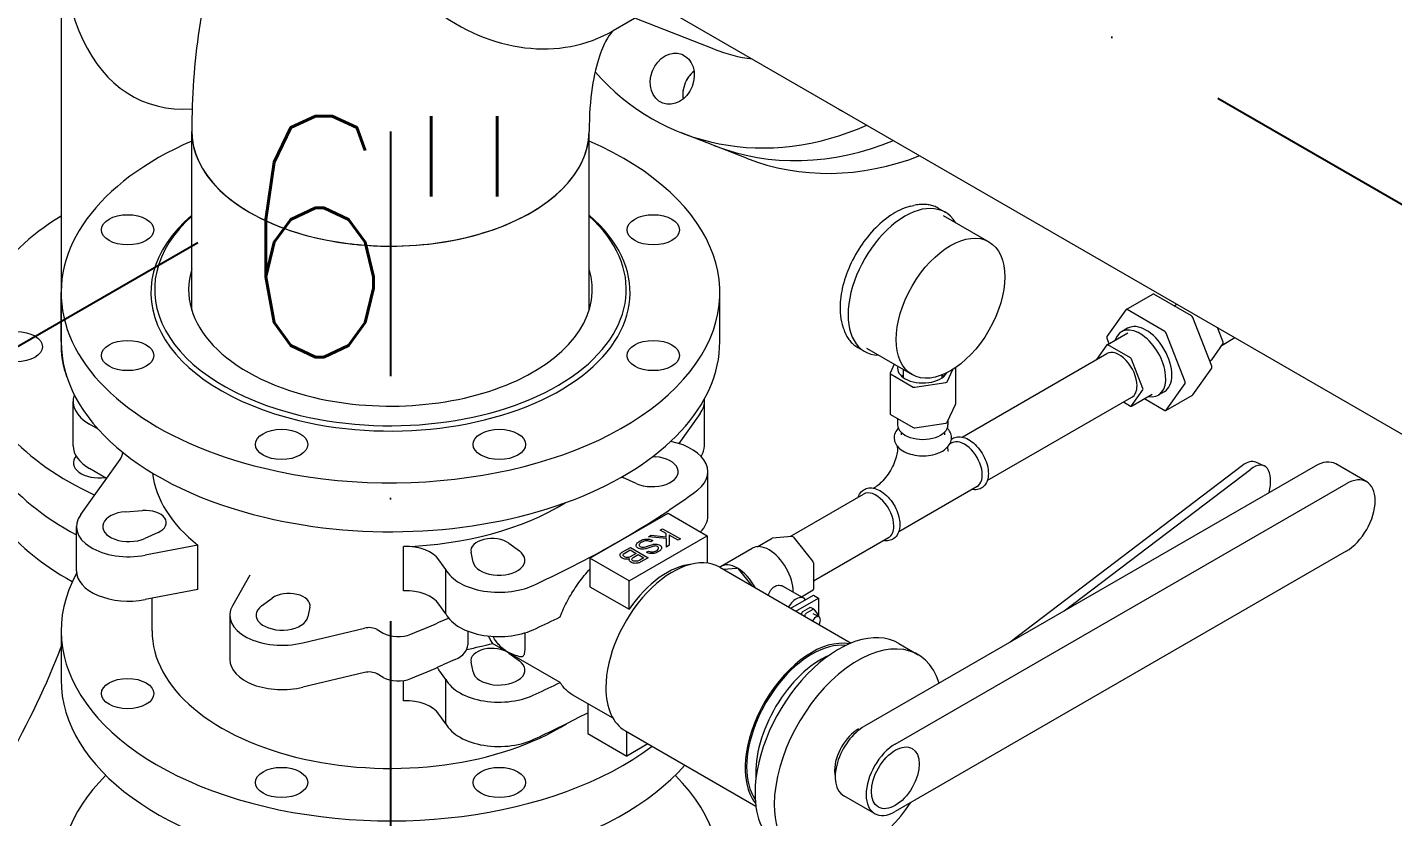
# Model space of a CAD drawing. Header units: millimetres. Extents: x -312439 to 477422, y -331570 to 212570.
# Drawn here: x 346129 to 346838, y 171005 to 171415 of the extents above; entities that cross this region are included whole.
import ezdxf

# ---------------------------------------------------------------- set-up
doc = ezdxf.new("R2010")
doc.units = ezdxf.units.MM
doc.linetypes.add('DASHDOT', pattern=[25.4, 12.7, -6.35, 0, -6.35])
doc.layers.add('ARCONDTEXTO', color=4, linetype='Continuous')
doc.styles.add('ROMAND', font='ROMAND.SHX')
doc.styles.add('ROMANS', font='romans.shx', dxfattribs={"height": 187.5})
doc.dimstyles.new('1-50 (MILIMETRO)', dxfattribs={"dimscale": 0, "dimtxt": 125, "dimasz": 125, "dimexe": 100, "dimexo": 100, "dimgap": 50, "dimtad": 0, "dimdec": 0, "dimzin": 0, "dimdsep": 46, "dimtxsty": 'ROMAND', "dimcen": -390, "dimclrd": 1, "dimclre": 1, "dimclrt": 3, "dimadec": 0, "dimazin": 0, "dimtfac": 1, "dimtdec": 0, "dimtix": 1, "dimtmove": 2, "dimatfit": 2, "dimfxl": 1, "dimtvp": 1, "dimtolj": 1, "dimtzin": 0, "dimarcsym": 0})

# ---------------------------------------------------------------- blocks, each defined once
blk = doc.blocks.new('*D92')
at = {"color": 1, "lineweight": -2, "transparency": 16777216}
for p, q in [((345607.14, 172290.63), (345607.14, 172792.36)), ((348612.85, 170941.54), (345715.39, 172614.39)), ((348721.1, 170492.78), (348721.1, 170994.51))]:
    blk.add_line(p, q, dxfattribs=at)
at = {"color": 1, "transparency": 16777216}
for points in [[(345725.81, 172632.43), (345704.97, 172596.35), (345607.14, 172676.89)], [(348623.26, 170959.58), (348602.43, 170923.5), (348721.1, 170879.04)]]:
    blk.add_solid(points, dxfattribs=at)
at = {"layer": 'Defpoints', "color": 0, "transparency": 16777216}
for p in [(345607.14, 172676.89), (345607.14, 172175.16), (348721.1, 170377.31)]:
    blk.add_point(p, dxfattribs=at)
at = {"color": 3, "transparency": 16777216, "insert": (347372.29, 171833.45), "char_height": 125, "attachment_point": 5, "rotation": 330, "style": 'ROMAND'}
blk.add_mtext('\\A1;3596', dxfattribs=at)
blk = doc.blocks.new('*D96')
at = {"color": 1, "lineweight": -2, "transparency": 16777216}
for p, q in [((340982.5, 172444.73), (340982.5, 172743.93)), ((347857.31, 168659.29), (341090.76, 172565.96)), ((347965.56, 168413.06), (347965.56, 168712.26))]:
    blk.add_line(p, q, dxfattribs=at)
at = {"color": 1, "transparency": 16777216}
for points in [[(341101.17, 172584), (341080.34, 172547.92), (340982.5, 172628.46)], [(347867.73, 168677.33), (347846.89, 168641.25), (347965.56, 168596.79)]]:
    blk.add_solid(points, dxfattribs=at)
at = {"layer": 'Defpoints', "color": 0, "transparency": 16777216}
for p in [(340982.5, 172628.46), (340982.5, 172329.26), (347965.56, 168297.59)]:
    blk.add_point(p, dxfattribs=at)
at = {"color": 3, "transparency": 16777216, "insert": (344536.53, 170720.88), "char_height": 125, "attachment_point": 5, "rotation": 330, "style": 'ROMAND'}
blk.add_mtext('\\A1;8063', dxfattribs=at)
blk = doc.blocks.new('*D27')
at = {"color": 1, "lineweight": -2, "transparency": 16777216}
for p, q in [((346217.59, 171303.09), (345677.14, 170991.05)), ((345777.14, 170923.79), (345777.14, 170276.66)), ((346217.59, 170405.96), (345677.14, 170093.93))]:
    blk.add_line(p, q, dxfattribs=at)
at = {"color": 1, "transparency": 16777216}
for points in [[(345756.31, 170923.79), (345797.97, 170923.79), (345777.14, 171048.79)], [(345756.31, 170276.66), (345797.97, 170276.66), (345777.14, 170151.66)]]:
    blk.add_solid(points, dxfattribs=at)
at = {"layer": 'Defpoints', "color": 0, "transparency": 16777216}
for p in [(346317.59, 171360.82), (346317.59, 170463.69), (345777.14, 170151.66)]:
    blk.add_point(p, dxfattribs=at)
at = {"color": 3, "transparency": 16777216, "insert": (345592.54, 170337.61), "char_height": 125, "attachment_point": 5, "rotation": 90, "style": 'ROMAND'}
blk.add_mtext('\\A1;897', dxfattribs=at)

msp = doc.modelspace()

# ---------------------------------------------------------------- linework, layer by layer
at = {"color": 6, "linetype": 'DASHDOT', "ltscale": 10, "extrusion": (4.44089e-16, 0.816497, 0.57735)}
msp.add_line((347737.01, 170806.284), (344116.413, 172896.637), dxfattribs=at)
at = {"color": 5, "linetype": 'Continuous', "lineweight": 0, "extrusion": (4.44089e-16, 0.816497, 0.57735)}
for p, q in [((344881.815, 172335.726), (347466.851, 170843.255)), ((346146.72, 171467.692), (346146.72, 171249.176)), ((346456.501, 171426.58), (346433.159, 171413.104)), ((346485.538, 171403.478), (346444.392, 171419.589)), ((346214.531, 171268.092), (346214.531, 171360.82)), ((346420.656, 171268.092), (346420.656, 171360.82)), ((346502.27, 171346.945), (346468.569, 171360.142)), ((346587.443, 171322.006), (346589.132, 171322.403)), ((346601.706, 171321.015), (346605.339, 171318.918)), ((346604.382, 171317.261), (346628.023, 171303.612)), ((346146.742, 171251.793), (346146.742, 171277.193)), ((346488.445, 171251.793), (346488.445, 171277.193)), ((346699.154, 171268.474), (346713.01, 171276.474)), ((346733.158, 171265.108), (346713.567, 171276.419)), ((346699.029, 171268.358), (346689.233, 171254.422)), ((346719.302, 171257.108), (346699.71, 171268.419)), ((346724.143, 171270.313), (346725.653, 171271.185)), ((346551.999, 171260.615), (346552.5, 171258.954)), ((346743.635, 171239.013), (346733.84, 171264.26)), ((346689.233, 171253.514), (346690.297, 171250.772)), ((346689.319, 171250.207), (346700.031, 171256.392)), ((346700, 171258.729), (346696.856, 171256.913)), ((346729.779, 171231.013), (346719.983, 171256.26)), ((346749.538, 171251.512), (346746.597, 171259.093)), ((346748.976, 171249.99), (346755.67, 171253.855)), ((346559.989, 171248.759), (346563.621, 171246.661)), ((346564.578, 171248.318), (346588.218, 171234.669)), ((346614.142, 171202.266), (346689.128, 171245.559)), ((346689.219, 171250.115), (346683.892, 171242.537)), ((346701.539, 171243.364), (346689.761, 171250.163)), ((346743.65, 171242.412), (346749.538, 171250.79)), ((346578.908, 171240.045), (346576.801, 171235.507)), ((346707.969, 171227.512), (346702.08, 171242.69)), ((346742.572, 171241.755), (346743.55, 171242.32)), ((346576.771, 171235.375), (346576.771, 171214.375)), ((346577.03, 171235.013), (346588.808, 171228.214)), ((346583.734, 171233.036), (346583.734, 171237.259)), ((346603.755, 171233.036), (346603.755, 171234.514)), ((346606.377, 171230.932), (346609.379, 171237.4)), ((346610.718, 171238.279), (346610.718, 171219.352)), ((346733.84, 171224.169), (346743.635, 171238.105)), ((346589.663, 171228.081), (346605.751, 171230.57)), ((346701.981, 171218.32), (346712.693, 171224.504)), ((346702.08, 171218.412), (346707.969, 171226.79)), ((346719.012, 171225.798), (346715.868, 171223.983)), ((346719.983, 171216.169), (346729.779, 171230.105)), ((346152.979, 171197.765), (346152.979, 171220.765)), ((346480.484, 171197.765), (346480.484, 171220.765)), ((346606.377, 171209.932), (346610.688, 171219.22)), ((346627.186, 171179.674), (346702.172, 171222.967)), ((346697.868, 171220.483), (346701.539, 171218.364)), ((346708.726, 171222.214), (346719.302, 171216.108)), ((346719.858, 171216.053), (346733.715, 171224.053)), ((346478.244, 171214.535), (346467.117, 171198.944)), ((346577.03, 171214.013), (346588.808, 171207.214)), ((346580.701, 171211.894), (346580.701, 171208.62)), ((346606.788, 171210.818), (346606.788, 171208.62)), ((346165.896, 171206.413), (346161.424, 171208.994)), ((346582.538, 171204.766), (346582.538, 171203.428)), ((346589.663, 171207.081), (346605.751, 171209.57)), ((346604.951, 171204.766), (346604.951, 171203.428)), ((346580.701, 171196.728), (346580.701, 171197.344)), ((346606.788, 171196.728), (346606.788, 171197.344)), ((346608.873, 171199.224), (346607.642, 171198.513)), ((346156.943, 171162.052), (346177.307, 171190.591)), ((346453.66, 171192.138), (346455.025, 171192.041)), ((346770.718, 171187.356), (346766.425, 171189.238)), ((346170.35, 171180.841), (346161.424, 171185.994)), ((346482.21, 171161.318), (346482.21, 171184.318)), ((346797.27, 171187.25), (346563.443, 171052.25)), ((346759.541, 171187.534), (346638.995, 171095.87)), ((346667.111, 171112.103), (346763.834, 171185.652)), ((346824.017, 171179.057), (346807.986, 171188.312)), ((346445.087, 171178.189), (346438.108, 171181.334)), ((346568.776, 171176.074), (346568.243, 171175.766)), ((346579.474, 171042.995), (346813.3, 171177.995)), ((346621.917, 171176.632), (346581.286, 171153.174)), ((346524.908, 171150.747), (346562.974, 171172.724)), ((346180.162, 171163.541), (346188.948, 171164.167)), ((346421.042, 171139.375), (346461.637, 171162.812)), ((346461.637, 171162.812), (346481.934, 171151.094)), ((346154.702, 171132.822), (346154.702, 171155.822)), ((346457.573, 171154.054), (346458.738, 171154.727)), ((346460.68, 171152.26), (346457.573, 171154.054)), ((346458.738, 171154.727), (346467.972, 171149.445)), ((346197.079, 171152.834), (346190.099, 171149.689)), ((346379.011, 171147.214), (346384.457, 171143.185)), ((346441.339, 171127.656), (346481.934, 171151.094)), ((346445.038, 171146.176), (346445.146, 171146.637)), ((346445.146, 171146.637), (346445.384, 171147.048)), ((346445.384, 171147.048), (346445.599, 171147.322)), ((346445.599, 171147.322), (346445.88, 171147.584)), ((346445.88, 171147.584), (346446.398, 171148.007)), ((346446.398, 171148.007), (346447.174, 171148.455)), ((346446.657, 171146.512), (346446.613, 171146.388)), ((346446.613, 171146.388), (346446.613, 171146.089)), ((346446.786, 171146.786), (346446.657, 171146.512)), ((346447.002, 171147.06), (346446.786, 171146.786)), ((346447.304, 171147.334), (346447.002, 171147.06)), ((346447.174, 171148.455), (346447.627, 171148.692)), ((346447.692, 171147.608), (346447.304, 171147.334)), ((346447.627, 171148.692), (346448.102, 171148.891)), ((346447.908, 171147.733), (346447.692, 171147.608)), ((346448.426, 171147.982), (346447.908, 171147.733)), ((346448.102, 171148.891), (346448.577, 171149.066)), ((346449.116, 171148.231), (346448.426, 171147.982)), ((346448.577, 171149.066), (346449.03, 171149.203)), ((346449.03, 171149.203), (346449.504, 171149.302)), ((346449.763, 171148.406), (346449.116, 171148.231)), ((346449.504, 171149.302), (346450.001, 171149.365)), ((346450.411, 171148.455), (346449.763, 171148.406)), ((346450.001, 171149.365), (346450.669, 171149.377)), ((346451.101, 171148.431), (346450.411, 171148.455)), ((346450.669, 171149.377), (346451.403, 171149.352)), ((346451.619, 171148.331), (346451.101, 171148.431)), ((346451.403, 171149.352), (346451.921, 171149.253)), ((346451.511, 171145.902), (346453.647, 171146.612)), ((346451.532, 171150.516), (346452.913, 171151.314)), ((346460.766, 171149.57), (346451.532, 171150.516)), ((346452.093, 171148.157), (346451.619, 171148.331)), ((346451.921, 171149.253), (346452.395, 171149.128)), ((346452.611, 171147.957), (346452.093, 171148.157)), ((346452.395, 171149.128), (346452.87, 171148.954)), ((346453.69, 171148.58), (346452.611, 171147.957)), ((346452.87, 171148.954), (346453.302, 171148.754)), ((346452.913, 171151.314), (346460.68, 171150.516)), ((346453.302, 171148.754), (346453.69, 171148.58)), ((346453.647, 171146.612), (346453.906, 171146.662)), ((346453.906, 171146.662), (346454.402, 171146.749)), ((346454.402, 171146.749), (346454.898, 171146.786)), ((346454.898, 171146.786), (346455.157, 171146.786)), ((346455.157, 171146.786), (346455.847, 171146.712)), ((346455.847, 171146.712), (346456.279, 171146.612)), ((346456.279, 171146.612), (346456.926, 171146.363)), ((346456.926, 171146.363), (346457.314, 171146.139)), ((346460.68, 171150.516), (346460.68, 171152.26)), ((346460.766, 171145.235), (346460.766, 171149.57)), ((346466.807, 171148.773), (346462.19, 171151.388)), ((346462.19, 171151.388), (346462.234, 171146.132)), ((346467.972, 171149.445), (346466.807, 171148.773)), ((346481.934, 171151.094), (346481.934, 171136.864)), ((346507.796, 171145.405), (346515.552, 171149.883)), ((346515.682, 171149.923), (346525.882, 171150.834)), ((346526.507, 171150.473), (346536.707, 171137.784)), ((346537.02, 171127.617), (346576.018, 171150.132)), ((346217.698, 171146.173), (346190.301, 171140.957)), ((346217.698, 171123.173), (346217.698, 171146.173)), ((346324.421, 171122.484), (346324.421, 171145.484)), ((346360.465, 171137.447), (346359.381, 171142.52)), ((346421.042, 171139.375), (346421.042, 171124.658)), ((346441.339, 171127.656), (346421.042, 171139.375)), ((346436.689, 171141.349), (346436.818, 171141.672)), ((346436.689, 171141), (346436.689, 171141.349)), ((346436.732, 171140.875), (346436.689, 171141)), ((346436.818, 171140.576), (346436.732, 171140.875)), ((346436.818, 171141.672), (346437.034, 171141.947)), ((346436.948, 171140.252), (346436.818, 171140.576)), ((346437.164, 171139.978), (346436.948, 171140.252)), ((346437.034, 171141.947), (346437.293, 171142.196)), ((346437.854, 171139.48), (346437.164, 171139.978)), ((346437.293, 171142.196), (346437.466, 171142.345)), ((346437.466, 171142.345), (346442.04, 171144.986)), ((346438.631, 171139.131), (346437.854, 171139.48)), ((346438.242, 171141.05), (346438.285, 171141.374)), ((346438.329, 171140.751), (346438.242, 171141.05)), ((346438.285, 171141.374), (346438.501, 171141.648)), ((346438.588, 171140.452), (346438.329, 171140.751)), ((346438.501, 171141.648), (346438.803, 171141.922)), ((346438.933, 171140.203), (346438.588, 171140.452)), ((346438.803, 171141.922), (346441.867, 171143.69)), ((346439.364, 171139.954), (346438.933, 171140.203)), ((346439.839, 171139.829), (346439.364, 171139.954)), ((346440.227, 171139.754), (346439.839, 171139.829)), ((346440.659, 171139.754), (346440.227, 171139.754)), ((346441.09, 171139.804), (346440.659, 171139.754)), ((346441.522, 171139.954), (346441.09, 171139.804)), ((346441.996, 171140.128), (346441.522, 171139.954)), ((346441.867, 171143.69), (346445.06, 171141.897)), ((346445.06, 171141.897), (346441.996, 171140.128)), ((346442.04, 171144.986), (346451.274, 171139.704)), ((346442.859, 171138.982), (346442.903, 171139.206)), ((346442.903, 171139.206), (346443.118, 171139.48)), ((346443.118, 171139.48), (346443.463, 171139.729)), ((346443.463, 171139.729), (346446.096, 171141.299)), ((346445.06, 171145.69), (346445.038, 171146.176)), ((346445.233, 171145.391), (346445.06, 171145.69)), ((346445.556, 171145.005), (346445.233, 171145.391)), ((346445.88, 171144.744), (346445.556, 171145.005)), ((346446.311, 171144.494), (346445.88, 171144.744)), ((346446.096, 171141.299), (346448.987, 171139.63)), ((346447.045, 171144.245), (346446.311, 171144.494)), ((346446.613, 171146.089), (346446.743, 171145.815)), ((346446.743, 171145.815), (346447.002, 171145.516)), ((346448.987, 171139.63), (346446.872, 171138.359)), ((346447.002, 171145.516), (346447.455, 171145.279)), ((346447.52, 171144.121), (346447.045, 171144.245)), ((346451.274, 171139.704), (346447.131, 171137.313)), ((346447.455, 171145.279), (346447.865, 171145.142)), ((346448.275, 171144.058), (346447.52, 171144.121)), ((346447.865, 171145.142), (346448.296, 171145.092)), ((346449.073, 171144.071), (346448.275, 171144.058)), ((346448.296, 171145.092), (346448.771, 171145.117)), ((346448.771, 171145.117), (346449.31, 171145.204)), ((346449.828, 171144.233), (346449.073, 171144.071)), ((346449.31, 171145.204), (346449.936, 171145.366)), ((346450.065, 171144.295), (346449.828, 171144.233)), ((346449.936, 171145.366), (346451.511, 171145.902)), ((346453.776, 171145.541), (346450.065, 171144.295)), ((346450.411, 171142.501), (346451.532, 171143.149)), ((346450.626, 171142.377), (346450.411, 171142.501)), ((346451.015, 171142.202), (346450.626, 171142.377)), ((346451.446, 171142.053), (346451.015, 171142.202)), ((346452.223, 171141.854), (346451.446, 171142.053)), ((346451.532, 171143.149), (346452.007, 171142.925)), ((346452.007, 171142.925), (346452.482, 171142.8)), ((346452.892, 171141.791), (346452.223, 171141.854)), ((346452.482, 171142.8), (346453.215, 171142.726)), ((346453.345, 171141.804), (346452.892, 171141.791)), ((346453.215, 171142.726), (346453.56, 171142.726)), ((346453.992, 171141.879), (346453.345, 171141.804)), ((346453.56, 171142.726), (346454.121, 171142.8)), ((346454.057, 171145.628), (346453.776, 171145.541)), ((346454.229, 171141.916), (346453.992, 171141.879)), ((346454.618, 171145.752), (346454.057, 171145.628)), ((346454.121, 171142.8), (346454.596, 171142.925)), ((346454.682, 171142.028), (346454.229, 171141.916)), ((346454.596, 171142.925), (346455.071, 171143.099)), ((346454.898, 171145.79), (346454.618, 171145.752)), ((346454.898, 171142.103), (346454.682, 171142.028)), ((346455.545, 171145.74), (346454.898, 171145.79)), ((346455.373, 171142.227), (346454.898, 171142.103)), ((346455.071, 171143.099), (346455.718, 171143.423)), ((346455.804, 171142.427), (346455.373, 171142.227)), ((346456.149, 171145.516), (346455.545, 171145.74)), ((346455.718, 171143.423), (346456.063, 171143.672)), ((346456.279, 171142.651), (346455.804, 171142.427)), ((346456.063, 171143.672), (346456.473, 171144.083)), ((346456.646, 171145.005), (346456.149, 171145.516)), ((346457.271, 171143.224), (346456.279, 171142.651)), ((346456.473, 171144.083), (346456.624, 171144.37)), ((346456.624, 171144.37), (346456.689, 171144.681)), ((346456.689, 171144.681), (346456.646, 171145.005)), ((346457.422, 171143.361), (346457.271, 171143.224)), ((346457.314, 171146.139), (346457.681, 171145.877)), ((346457.703, 171143.647), (346457.422, 171143.361)), ((346457.681, 171145.877), (346457.94, 171145.603)), ((346457.832, 171143.797), (346457.703, 171143.647)), ((346458.048, 171144.071), (346457.832, 171143.797)), ((346457.94, 171145.603), (346458.113, 171145.329)), ((346458.177, 171144.345), (346458.048, 171144.071)), ((346458.113, 171145.329), (346458.221, 171145.042)), ((346458.264, 171144.644), (346458.177, 171144.345)), ((346458.221, 171145.042), (346458.264, 171144.644)), ((346462.234, 171146.132), (346460.766, 171145.235)), ((346488.845, 171135.119), (346505.3, 171144.619)), ((346813.3, 171142.995), (346579.474, 171007.995)), ((346346.267, 171133.574), (346342.667, 171138.572)), ((346346.267, 171110.574), (346346.267, 171133.574)), ((346439.105, 171139.007), (346438.631, 171139.131)), ((346439.58, 171138.932), (346439.105, 171139.007)), ((346440.055, 171138.907), (346439.58, 171138.932)), ((346441.09, 171139.007), (346440.055, 171138.907)), ((346441.651, 171139.131), (346441.09, 171139.007)), ((346441.435, 171138.658), (346441.565, 171138.982)), ((346441.479, 171138.384), (346441.435, 171138.658)), ((346441.565, 171138.085), (346441.479, 171138.384)), ((346441.565, 171138.982), (346441.651, 171139.131)), ((346441.781, 171137.811), (346441.565, 171138.085)), ((346442.04, 171137.562), (346441.781, 171137.811)), ((346442.6, 171137.238), (346442.04, 171137.562)), ((346443.032, 171137.039), (346442.6, 171137.238)), ((346442.859, 171138.683), (346442.859, 171138.982)), ((346443.032, 171138.384), (346442.859, 171138.683)), ((346443.377, 171138.135), (346443.032, 171138.384)), ((346443.507, 171136.914), (346443.032, 171137.039)), ((346443.809, 171137.936), (346443.377, 171138.135)), ((346444.024, 171136.815), (346443.507, 171136.914)), ((346444.283, 171137.811), (346443.809, 171137.936)), ((346444.542, 171136.765), (346444.024, 171136.815)), ((346445.233, 171137.811), (346444.283, 171137.811)), ((346445.103, 171136.79), (346444.542, 171136.765)), ((346445.189, 171136.79), (346445.103, 171136.79)), ((346445.75, 171136.864), (346445.189, 171136.79)), ((346445.75, 171137.911), (346445.233, 171137.811)), ((346446.182, 171138.06), (346445.75, 171137.911)), ((346446.268, 171136.964), (346445.75, 171136.864)), ((346446.657, 171138.235), (346446.182, 171138.06)), ((346446.7, 171137.114), (346446.268, 171136.964)), ((346446.872, 171138.359), (346446.657, 171138.235)), ((346447.131, 171137.313), (346446.7, 171137.114)), ((346488.447, 171134.72), (346556.554, 171095.398)), ((346490.211, 171133.701), (346497.303, 171134.334)), ((346497.928, 171133.973), (346505.02, 171125.151)), ((346537.02, 171136.978), (346537.02, 171123.379)), ((346244.639, 171130.619), (346235.605, 171114.801)), ((346441.339, 171112.94), (346441.339, 171127.656)), ((346217.698, 171123.173), (346190.301, 171117.957)), ((346193.894, 171101.793), (346193.894, 171118.641)), ((346250.73, 171114.685), (346256.176, 171118.714)), ((346421.042, 171124.658), (346441.339, 171112.94)), ((346521.561, 171124.763), (346532.038, 171118.714)), ((346525.32, 171113.431), (346537.094, 171120.229)), ((346527.875, 171111.956), (346539.649, 171118.754)), ((346530.748, 171119.459), (346536.837, 171122.974)), ((346537.094, 171120.229), (346539.649, 171118.754)), ((346539.649, 171118.754), (346539.649, 171109.122)), ((346275.806, 171114.02), (346274.721, 171108.947)), ((346346.267, 171110.574), (346342.667, 171115.572)), ((346530.799, 171110.267), (346531.23, 171111.377)), ((346531.582, 171111.816), (346535.198, 171113.903)), ((346533.257, 171110.849), (346536.872, 171112.936)), ((346537.16, 171112.965), (346535.486, 171113.932)), ((346537.225, 171112.905), (346539.033, 171110.333)), ((346234.242, 171109.9), (346234.242, 171086.9)), ((346344.818, 171107.095), (346347.721, 171108.373)), ((346532.474, 171109.301), (346532.904, 171110.411)), ((346536.78, 171110.778), (346539.955, 171108.945)), ((346539.033, 171109.863), (346538.91, 171109.548)), ((346146.742, 171101.793), (346146.742, 171076.393)), ((346272.142, 171095.542), (346304.066, 171103.136)), ((346310.729, 171102.367), (346313.786, 171100.602)), ((346357.719, 171101.601), (346357.719, 171094.537)), ((346405.628, 171074.981), (346370.529, 171095.245)), ((346379.011, 171090.214), (346384.457, 171086.185)), ((346581.396, 171095.195), (346591.41, 171089.312)), ((346351.162, 171086.888), (346344.818, 171084.095)), ((346360.465, 171080.447), (346359.381, 171085.52)), ((346304.066, 171080.136), (346272.142, 171072.542)), ((346313.786, 171077.602), (346310.729, 171079.367)), ((346324.421, 171065.484), (346324.421, 171075.953)), ((346346.267, 171076.574), (346342.667, 171081.572)), ((346346.267, 171053.574), (346346.267, 171076.574)), ((346433.033, 171056.404), (346412.232, 171068.413)), ((346419.947, 171063.96), (346419.947, 171048.517)), ((346346.267, 171053.574), (346342.667, 171058.572)), ((346419.947, 171048.517), (346440.244, 171036.798)), ((346439.457, 171049.867), (346507.139, 171010.791)), ((346440.244, 171036.798), (346440.244, 171049.412)), ((346451.168, 171043.105), (346440.244, 171036.798)), ((346568.757, 171006.934), (346552.726, 171016.189))]:
    msp.add_line(p, q, dxfattribs=at)
at = {"color": 6, "linetype": 'DASHDOT', "ltscale": 10}
msp.add_line((346317.593, 171360.82), (346317.593, 170463.693), dxfattribs=at)
at = {"color": 5, "linetype": 'Continuous', "lineweight": 0}
for centre, major_axis, ratio, start_param, end_param in [((346381.628, 171502.359), (-51.531, 89.255), 0.8164966, 0.936815, 3.1415927), ((346271.032, 171558.177), (-83.802, -180.843), 0.5077224, 5.209054, 6.5527375), ((346530.862, 171519.232), (45.325, 115.754), 0.8133896, 3.1415927, 3.3423299), ((346530.862, 171519.232), (62.293, 159.091), 0.8133896, 2.7483145, 3.8284194), ((346480.634, 171381.598), (-4.957, -12.659), 0.8133896, 4.0999845, 5.3247935), ((346480.634, 171381.598), (4.957, 12.659), 0.8133896, 1.448158, 2.1832008), ((346480.634, 171381.598), (4.957, 12.659), 0.8133896, 0.9583918, 1.448158), ((346557.221, 171383.973), (4.957, 12.659), 0.8133896, 2.9087838, 3.1291249), ((346317.593, 171360.82), (-103.062, 0), 0.5773503, 0, 0.7853982), ((346317.593, 171360.82), (-103.062, 0), 0.5773503, 0, 3.1415927), ((346317.593, 171360.82), (-103.062, 0), 0.5773503, 0.7853982, 3.1415927), ((346317.593, 171277.193), (-170.852, 0), 0.5773503, 5.3599285, 7.4612826), ((346317.593, 171277.193), (-170.852, 0), 0.5773503, 1.1780972, 4.0648495), ((346547.713, 171512.634), (-62.293, -159.091), 0.8133896, 0, 0.6645841), ((346547.713, 171512.634), (62.293, 159.091), 0.8133896, 3.1415927, 3.8061768), ((346564.564, 171506.036), (-62.293, -159.091), 0.8133896, 0, 0.6418372), ((346271.032, 171249.176), (-170.852, 0), 0.5773503, 5.5272038, 7.1783746), ((346317.593, 171277.193), (-124.312, 0), 0.5773503, 5.6898207, 7.4612826), ((346317.593, 171278.793), (122.352, 0), 0.5773503, 2.5724111, 4.3196899), ((346317.593, 171277.193), (-124.312, 0), 0.5773503, 1.1780972, 3.7349573), ((346317.593, 171278.793), (122.352, 0), 0.5773503, 4.3196899, 6.8523669), ((346584.48, 171282.79), (-20.859, -36.128), 0.5773503, 2.8375594, 6.5872185), ((346317.593, 171278.793), (104.716, 0), 0.5773503, 2.9636533, 4.3196899), ((346317.593, 171278.793), (104.716, 0), 0.5773503, 4.3196899, 6.4611246), ((346713.567, 171275.511), (-0.556, 0.963), 0.5773503, 5.4977871, 6.2831853), ((346699.71, 171267.511), (-0.556, 0.963), 0.5773503, 5.4977871, 6.5449847), ((346709.506, 171242.263), (-9.506, 16.465), 0.5773503, 3.1415927, 6.2831853), ((346733.158, 171264.2), (-0.556, 0.963), 0.5773503, 4.4505896, 5.4977871), ((346689.914, 171253.575), (-0.556, 0.963), 0.5773503, 0.2617994, 1.3089969), ((346706.362, 171240.448), (-9.506, 16.465), 0.5773503, 2.6742192, 6.7505587), ((346719.302, 171256.2), (-0.556, 0.963), 0.5773503, 4.4505896, 5.4977871), ((346271.032, 171249.176), (-124.312, 0), 0.5773503, 0, 0.2162634), ((346271.032, 171249.176), (124.312, 0), 0.5773503, 3.1415927, 3.3578561), ((346317.593, 171251.793), (170.852, 0), 0.5773503, 3.1415927, 4.3196899), ((346317.593, 171251.793), (170.852, 0), 0.5773503, 4.3196899, 6.2831853), ((346695.65, 171234.263), (6.522, -11.296), 0.5773503, 0.7853982, 3.1415927), ((346689.761, 171249.441), (-0.442, 0.766), 0.5773503, 5.4977871, 6.5449847), ((346748.997, 171251.464), (0.442, -0.766), 0.5773503, 0.2617994, 1.3089969), ((346593.744, 171237.864), (-13.044, 0), 0.5773503, 6.1406542, 7.0685835), ((346701.539, 171242.641), (-0.442, 0.766), 0.5773503, 4.4505896, 5.4977871), ((346743.108, 171243.086), (0.442, -0.766), 0.5773503, 0, 0.2617994), ((346742.954, 171238.952), (0.556, -0.963), 0.5773503, 0.2617994, 1.3089969), ((346577.656, 171235.375), (-0.885, 0), 0.5773503, 6.0213859, 7.0685835), ((346593.744, 171229.62), (-13.044, 0), 0.5773503, 5.5872933, 5.7039844), ((346593.744, 171237.864), (-13.044, 0), 0.5773503, 0.7853982, 2.8363511), ((346593.744, 171229.62), (-13.044, 0), 0.5773503, 3.7207935, 3.8374847), ((346589.434, 171228.575), (0.885, 0), 0.5773503, 3.9269908, 4.9741884), ((346605.522, 171231.064), (0.885, 0), 0.5773503, 4.9741884, 6.0213859), ((346695.65, 171234.263), (6.522, -11.296), 0.5773503, 0, 0.7853982), ((346707.427, 171227.464), (0.442, -0.766), 0.5773503, 0.2617994, 1.3089969), ((346729.098, 171230.952), (0.556, -0.963), 0.5773503, 0.2617994, 1.3089969), ((346271.032, 171223.776), (-170.852, 0), 0.5773503, 0, 0.8218325), ((346271.032, 171223.776), (170.852, 0), 0.5773503, 3.1415927, 3.9634252), ((346181.811, 171220.765), (-28.832, 0), 0.5773503, 6.078, 7.0685835), ((346453.375, 171220.765), (27.109, 0), 0.5773503, 5.8737687, 6.3559681), ((346609.833, 171219.352), (0.885, 0), 0.5773503, 6.0213859, 6.2831853), ((346701.539, 171219.086), (0.442, -0.766), 0.5773503, 5.4977871, 6.5449847), ((346733.158, 171225.016), (0.556, -0.963), 0.5773503, 0, 0.2617994), ((346577.656, 171214.375), (-0.885, 0), 0.5773503, 0, 0.7853982), ((346719.302, 171217.016), (0.556, -0.963), 0.5773503, 5.4977871, 6.5449847), ((346593.744, 171208.62), (-13.044, 0), 0.5773503, 0, 3.1415927), ((346589.434, 171207.575), (0.885, 0), 0.5773503, 3.9269908, 4.9741884), ((346605.522, 171210.064), (0.885, 0), 0.5773503, 4.9741884, 6.0213859), ((346271.032, 171198.376), (-170.852, 0), 0.5773503, 0, 0.8045251), ((346181.811, 171197.765), (-28.832, 0), 0.5773503, 0, 0.7853982), ((346453.404, 171184.318), (28.806, 0), 0.5773503, 5.5507149, 7.5144461), ((346453.375, 171197.765), (27.109, 0), 0.5773503, 5.9220989, 6.2831853), ((346615.395, 171187.928), (6.522, -11.296), 0.5773503, 0, 3.1415927), ((346166.676, 171188.926), (-13.595, 0), 0.5773503, 5.8214578, 8.0722285), ((346160.321, 171194.631), (18.371, 0), 0.5773503, 5.8923976, 6.2577611), ((346453.375, 171184.322), (13.472, 0), 0.5773503, 4.0497563, 7.7312146), ((346759.541, 171173.534), (6.884, 15.704), 0.493747, 0, 0.7260513), ((346797.27, 171169.75), (10.717, 18.562), 0.5773503, 0, 0.7853982), ((346317.593, 171188.293), (-123.699, 0), 0.5773503, 0.06591, 0.6307786), ((346763.834, 171171.652), (-6.884, -15.704), 0.493747, 1.8967117, 3.867644), ((346813.3, 171160.495), (-10.717, -18.562), 0.5773503, 0.7853982, 3.9269908), ((346444.889, 171186.351), (-11.023, 0), 0.5773503, 0.8477105, 0.9081637), ((346317.593, 171216.793), (123.699, 0), 0.5773503, 4.7676151, 5.5340199), ((346068.178, 171360.793), (520.517, 0), 0.5773503, 5.3865482, 5.6090261), ((346569.496, 171161.428), (6.522, -11.296), 0.5773503, 0.7853982, 3.1415927), ((346181.811, 171155.822), (-27.109, 0), 0.5773503, 5.8737687, 8.1724889), ((346181.811, 171155.822), (-13.472, 0), 0.5773503, 4.8351545, 8.5166127), ((346190.298, 171157.851), (11.023, 0), 0.5773503, 5.3750201, 7.9767471), ((346453.404, 171161.318), (28.806, 0), 0.5773503, 5.7666453, 6.2831853), ((346569.496, 171161.428), (6.522, -11.296), 0.5773503, 0, 0.7853982), ((346370.321, 171143.299), (11.023, 0), 0.5773503, 0.6626311, 3.2643581), ((346515.995, 171149.117), (-0.442, 0.766), 0.5773503, 6.0213859, 6.2831853), ((346526.195, 171150.028), (-0.442, 0.766), 0.5773503, 4.9741884, 6.0213859), ((346325.435, 171134.894), (-18.371, 0), 0.5773503, 3.4957179, 4.7676151), ((346373.836, 171138.4), (-13.472, 0), 0.5773503, 0.1227655, 3.8042237), ((346463.952, 171092.293), (-24.495, -42.426), 0.5773503, 3.1415927, 5.4977871), ((346514.07, 171129.428), (8.77, -15.191), 0.5773503, 2.3561945, 3.1415927), ((346514.07, 171129.428), (8.77, -15.191), 0.5773503, 0.7615984, 2.3561945), ((346181.811, 171132.822), (-27.109, 0), 0.5773503, 0, 1.8893036), ((346373.843, 171138.383), (-28.806, 0), 0.5773503, 0.2933434, 2.3032668), ((346461.089, 171093.946), (23.27, 40.305), 0.5773503, 0.3872078, 1.4290703), ((346497.616, 171119.928), (8.77, -15.191), 0.5773503, 2.3561945, 3.2020356), ((346497.616, 171133.528), (-0.442, 0.766), 0.5773503, 4.9741884, 6.0213859), ((346497.616, 171119.928), (8.77, -15.191), 0.5773503, 1.5104113, 2.3561945), ((346536.394, 171137.339), (0.442, -0.766), 0.5773503, 0.7853982, 1.8325957), ((346317.593, 171101.793), (170.852, 0), 0.5773503, 2.833735, 5.6302998), ((346264.866, 171114.799), (11.023, 0), 0.5773503, 6.1604182, 8.7621453), ((346325.435, 171111.894), (-18.371, 0), 0.5773503, 3.4957179, 4.7676151), ((346528.072, 171111.845), (3.966, 6.869), 0.5773503, 6.010118, 7.8542475), ((346536.394, 171123.74), (0.442, -0.766), 0.5773503, 0, 0.7853982), ((346261.351, 171109.9), (27.109, 0), 0.5773503, 2.8230854, 5.1218056), ((346261.351, 171109.9), (-13.472, 0), 0.5773503, 5.6205526, 9.3020109), ((346531.582, 171111.346), (0.288, 0.498), 0.5773503, 0.7853982, 1.8325957), ((346535.198, 171113.434), (0.288, 0.498), 0.5773503, 0, 0.7853982), ((346536.872, 171112.467), (0.288, 0.498), 0.5773503, 6.0213859, 7.0685835), ((346029.317, 171343.838), (517.381, 0), 0.5773503, 5.3282352, 5.3682023), ((346373.843, 171115.383), (-28.806, 0), 0.5773503, 0.2933434, 2.3032668), ((346068.178, 171337.793), (520.517, 0), 0.5773503, 5.3865482, 5.4177363), ((346533.257, 171110.379), (-0.288, -0.498), 0.5773503, 3.9269908, 4.9741884), ((346538.24, 171105.974), (-1.715, -2.971), 0.5773503, 1.5701816, 4.7130037), ((346538.68, 171109.895), (0.288, 0.498), 0.5773503, 4.9741884, 6.0213859), ((346317.593, 171101.793), (-123.699, 0), 0.5773503, 0, 2.4003829), ((346306.399, 171099.867), (6.124, 0), 0.5773503, 0.7853982, 1.961584), ((346321.581, 171105.102), (11.023, 0), 0.5773503, 3.9269908, 5.3544297), ((346536.201, 171050.58), (-24.495, -42.426), 0.5773503, 3.3370905, 6.064011), ((346550.376, 171042.396), (-31.02, -52.799), 0.5823607, 3.1415927, 5.5021835), ((346560.39, 171036.513), (-31.02, -52.799), 0.5823607, 2.6525624, 5.5021835), ((346341.057, 171094.537), (16.663, 0), 0.5773503, 5.3639692, 6.2831853), ((346317.593, 171159.793), (123.699, 0), 0.5773503, 5.0382336, 5.1546022), ((346370.321, 171086.299), (11.023, 0), 0.5773503, 0.6626311, 3.2643581), ((346169.083, 171262.536), (233.085, -175.431), 0.1043952, 5.905742, 5.9619009), ((346536.201, 171050.58), (23.921, 41.432), 0.5773503, 0.7853982, 2.8735652), ((346536.201, 171050.58), (23.921, 41.432), 0.5773503, 0.2430827, 0.7853982), ((346261.351, 171086.9), (-27.109, 0), 0.5773503, 0, 1.9802129), ((346029.317, 171320.838), (-517.381, 0), 0.5773503, 2.1866425, 2.2266097), ((346325.435, 171077.894), (-18.371, 0), 0.5773503, 3.4957179, 3.6171654), ((346373.836, 171081.4), (-13.472, 0), 0.5773503, 0.1227655, 3.8042237), ((346540.937, 171047.846), (-23.921, -41.432), 0.5773503, 3.805993, 5.5722222), ((346317.593, 171076.393), (-170.852, 0), 0.5773503, 0, 2.6758126), ((346306.399, 171076.867), (-6.124, 0), 0.5773503, 3.9269908, 5.1031767), ((346321.581, 171082.102), (-11.023, 0), 0.5773503, 0.7853982, 2.212837), ((346373.843, 171081.383), (-28.806, 0), 0.5773503, 0.2933434, 2.3032668), ((346068.178, 171303.793), (520.517, 0), 0.5773503, 5.3865482, 5.4177363), ((346463.952, 171092.293), (-24.495, -42.426), 0.5773503, 5.4977871, 6.2831853), ((346325.435, 171054.894), (-18.371, 0), 0.5773503, 3.4957179, 4.7676151), ((346068.178, 171280.793), (520.517, 0), 0.5773503, 5.3865482, 5.4544475), ((346373.843, 171058.383), (-28.806, 0), 0.5773503, 0.2933434, 2.3032668), ((346563.443, 171034.75), (-10.717, -18.562), 0.5773503, 3.9269908, 6.2831853), ((346560.39, 171036.513), (-8.773, -15.195), 0.5773503, 3.9269908, 5.4977871), ((346579.474, 171025.495), (10.717, 18.562), 0.5773503, 0.7853982, 3.9269908), ((346317.593, 170977.193), (-170.852, 0), 0.5773503, 5.7563139, 7.0685835), ((346317.593, 170977.193), (-170.852, 0), 0.5773503, 0.7853982, 3.668464), ((346560.39, 171036.513), (-8.773, -15.195), 0.5773503, 5.4977871, 5.7209135), ((346550.376, 171042.396), (-31.02, -52.799), 0.5823607, 5.5021835, 6.2831853), ((346560.39, 171036.513), (-31.02, -52.799), 0.5823607, 5.5021835, 7.7405636)]:
    msp.add_ellipse(centre, major_axis=major_axis, ratio=ratio, start_param=start_param, end_param=end_param, dxfattribs=at)
for centre, major_axis, ratio in [((346463.784, 171388.196), (4.957, 12.659), 0.8133896), ((346181.246, 171309.8), (-13.595, 0), 0.5773503), ((346453.941, 171309.8), (-13.595, 0), 0.5773503), ((346608.121, 171269.141), (-19.902, -34.471), 0.5773503), ((346123.45, 171249.176), (-13.595, 0), 0.5773503), ((346181.246, 171244.586), (-13.595, 0), 0.5773503), ((346453.941, 171244.586), (-13.595, 0), 0.5773503), ((346261.116, 171198.473), (-13.595, 0), 0.5773503), ((346374.071, 171198.473), (-13.595, 0), 0.5773503), ((346181.246, 171069.186), (13.595, 0), 0.5773503), ((346579.474, 171025.495), (-8.773, -15.195), 0.5773503), ((346261.116, 171023.073), (13.595, 0), 0.5773503), ((346374.071, 171023.073), (13.595, 0), 0.5773503)]:
    msp.add_ellipse(centre, major_axis=major_axis, ratio=ratio, dxfattribs=at)
for points, knots in [([(346267.263, 171535.837), (346261.983, 171528.862), (346257.145, 171521.621), (346243.545, 171498.652), (346236.243, 171482.279), (346224.953, 171448.674), (346220.953, 171431.431), (346215.742, 171396.454), (346214.531, 171378.712), (346214.531, 171360.82)], [2.59510996, 2.59510996, 2.59510996, 2.59510996, 2.67035376, 2.67035376, 2.82743339, 2.82743339, 2.98451302, 2.98451302, 3.14159265, 3.14159265, 3.14159265, 3.14159265]), ([(346433.159, 171413.104), (346433.159, 171413.104), (346433.121, 171413.129), (346432.19, 171412.187), (346431.303, 171411.187), (346428.906, 171407.138), (346427.419, 171404.086), (346424.56, 171395.575), (346423.199, 171390.128), (346421.246, 171377.019), (346420.656, 171369.365), (346420.656, 171360.82)], [2.35619449, 2.35619449, 2.35619449, 2.35619449, 2.51327412, 2.51327412, 2.67035376, 2.67035376, 2.82743339, 2.82743339, 2.98451302, 2.98451302, 3.14159265, 3.14159265, 3.14159265, 3.14159265]), ([(346587.443, 171322.006), (346584.469, 171321.307), (346581.379, 171319.978), (346575.237, 171316.199), (346572.187, 171313.743), (346566.447, 171307.964), (346563.758, 171304.644), (346559.008, 171297.477), (346556.946, 171293.631), (346553.654, 171285.797), (346552.425, 171281.809), (346550.926, 171274.083), (346550.657, 171270.346), (346551.045, 171264.67), (346551.415, 171262.552), (346551.999, 171260.615)], [1.2825342, 1.2825342, 1.2825342, 1.2825342, 1.6036259, 1.6036259, 1.9268175, 1.9268175, 2.2495613, 2.2495613, 2.5719277, 2.5719277, 2.8943746, 2.8943746, 3.2173127, 3.2173127, 3.4298547, 3.4298547, 3.4298547, 3.4298547]), ([(346601.706, 171321.015), (346601.007, 171321.419), (346600.273, 171321.762), (346598.744, 171322.325), (346597.948, 171322.544), (346596.304, 171322.857), (346595.456, 171322.95), (346593.715, 171323.01), (346592.822, 171322.976), (346591.001, 171322.783), (346590.073, 171322.624), (346589.132, 171322.403)], [0.78539816, 0.78539816, 0.78539816, 0.78539816, 0.88482538, 0.88482538, 0.98425259, 0.98425259, 1.08367981, 1.08367981, 1.18310702, 1.18310702, 1.28253424, 1.28253424, 1.28253424, 1.28253424]), ([(346552.5, 171258.954), (346552.779, 171258.029), (346553.105, 171257.145), (346553.848, 171255.472), (346554.266, 171254.682), (346555.188, 171253.204), (346555.693, 171252.516), (346556.786, 171251.249), (346557.373, 171250.669), (346558.625, 171249.626), (346559.289, 171249.162), (346559.989, 171248.759)], [3.42985474, 3.42985474, 3.42985474, 3.42985474, 3.52928196, 3.52928196, 3.62870917, 3.62870917, 3.72813639, 3.72813639, 3.8275636, 3.8275636, 3.92699082, 3.92699082, 3.92699082, 3.92699082]), ([(346581.049, 171206.891), (346580.744, 171206.577), (346580.465, 171206.247), (346579.554, 171204.984), (346579.099, 171203.948), (346578.793, 171201.931), (346578.869, 171200.971), (346579.435, 171199.134), (346579.933, 171198.263), (346581.332, 171196.585), (346582.285, 171195.803), (346584.562, 171194.432), (346585.912, 171193.861), (346588.818, 171193.016), (346590.374, 171192.743), (346593.533, 171192.51), (346595.135, 171192.549), (346598.246, 171192.932), (346599.754, 171193.276), (346602.124, 171194.11), (346603.045, 171194.527), (346603.886, 171195.012)], [3.4159993, 3.4159993, 3.4159993, 3.4159993, 3.5321536, 3.5321536, 3.8395299, 3.8395299, 4.1031394, 4.1031394, 4.3756618, 4.3756618, 4.6912674, 4.6912674, 5.0313579, 5.0313579, 5.3709906, 5.3709906, 5.7078929, 5.7078929, 6.0452189, 6.0452189, 6.2831853, 6.2831853, 6.2831853, 6.2831853]), ([(346603.886, 171195.012), (346605.089, 171195.707), (346606.13, 171196.543), (346607.68, 171198.419), (346608.221, 171199.448), (346608.681, 171201.481), (346608.674, 171202.457), (346608.228, 171204.32), (346607.794, 171205.202), (346606.973, 171206.306), (346606.717, 171206.605), (346606.44, 171206.891)], [0, 0, 0, 0, 0.3404824, 0.3404824, 0.6555453, 0.6555453, 0.9227642, 0.9227642, 1.1907528, 1.1907528, 1.2963897, 1.2963897, 1.2963897, 1.2963897]), ([(346580.701, 171196.728), (346580.701, 171196.039), (346580.637, 171195.193), (346580.313, 171193.221), (346580.038, 171192.079), (346579.24, 171189.611), (346578.702, 171188.279), (346577.388, 171185.601), (346576.604, 171184.258), (346574.895, 171181.76), (346573.97, 171180.606), (346572.142, 171178.644), (346571.24, 171177.824), (346569.817, 171176.724), (346569.262, 171176.355), (346568.776, 171176.074)], [0, 0, 0, 0, 0.2067237, 0.2067237, 0.4301851, 0.4301851, 0.6692397, 0.6692397, 0.9172141, 0.9172141, 1.1648786, 1.1648786, 1.4025425, 1.4025425, 1.5707963, 1.5707963, 1.5707963, 1.5707963]), ([(346607.033, 171194.763), (346607.033, 171194.763), (346607.024, 171194.784), (346606.966, 171194.959), (346606.878, 171195.294), (346606.804, 171196.074), (346606.788, 171196.381), (346606.788, 171196.728)], [2.76110414, 2.76110414, 2.76110414, 2.76110414, 2.83104604, 2.83104604, 3.03749612, 3.03749612, 3.14159265, 3.14159265, 3.14159265, 3.14159265]), ([(346608.571, 171201.108), (346609.287, 171201.659), (346610.123, 171202.049), (346611.96, 171202.468), (346612.963, 171202.473), (346615.116, 171202.1), (346616.269, 171201.665), (346618.595, 171200.379), (346619.765, 171199.496), (346621.949, 171197.401), (346622.964, 171196.19), (346624.745, 171193.57), (346625.513, 171192.164), (346626.736, 171189.279), (346627.192, 171187.8), (346627.654, 171185.331), (346627.754, 171184.324), (346627.754, 171183.353)], [3.8501977, 3.8501977, 3.8501977, 3.8501977, 4.1031394, 4.1031394, 4.3756618, 4.3756618, 4.6912674, 4.6912674, 5.0313579, 5.0313579, 5.3709906, 5.3709906, 5.7078929, 5.7078929, 6.0452189, 6.0452189, 6.2831853, 6.2831853, 6.2831853, 6.2831853]), ([(346627.754, 171183.353), (346627.754, 171181.964), (346627.551, 171180.645), (346626.701, 171178.365), (346626.08, 171177.381), (346624.55, 171175.967), (346623.701, 171175.484), (346621.865, 171174.939), (346620.884, 171174.874), (346619.685, 171175.014), (346619.465, 171175.048), (346619.246, 171175.09)], [0, 0, 0, 0, 0.3404824, 0.3404824, 0.6555453, 0.6555453, 0.9227642, 0.9227642, 1.1907528, 1.1907528, 1.2506401, 1.2506401, 1.2506401, 1.2506401]), ([(346560.303, 171171.182), (346560.389, 171171.431), (346560.484, 171171.673), (346561.053, 171172.94), (346561.723, 171173.851), (346563.317, 171175.126), (346564.186, 171175.54), (346566.06, 171175.968), (346567.063, 171175.973), (346569.216, 171175.6), (346570.369, 171175.165), (346572.696, 171173.879), (346573.865, 171172.996), (346576.05, 171170.901), (346577.065, 171169.69), (346578.846, 171167.07), (346579.613, 171165.664), (346580.837, 171162.779), (346581.293, 171161.3), (346581.755, 171158.831), (346581.855, 171157.824), (346581.855, 171156.853)], [3.4617489, 3.4617489, 3.4617489, 3.4617489, 3.5321536, 3.5321536, 3.8395299, 3.8395299, 4.1031394, 4.1031394, 4.3756618, 4.3756618, 4.6912674, 4.6912674, 5.0313579, 5.0313579, 5.3709906, 5.3709906, 5.7078929, 5.7078929, 6.0452189, 6.0452189, 6.2831853, 6.2831853, 6.2831853, 6.2831853]), ([(346581.855, 171156.853), (346581.855, 171155.464), (346581.652, 171154.145), (346580.801, 171151.865), (346580.181, 171150.881), (346578.651, 171149.467), (346577.802, 171148.984), (346575.965, 171148.439), (346574.985, 171148.374), (346573.785, 171148.514), (346573.566, 171148.548), (346573.347, 171148.59)], [0, 0, 0, 0, 0.3404824, 0.3404824, 0.6555453, 0.6555453, 0.9227642, 0.9227642, 1.1907528, 1.1907528, 1.2506401, 1.2506401, 1.2506401, 1.2506401]), ([(346405.628, 171108.981), (346405.781, 171109.384), (346405.939, 171109.787), (346406.659, 171111.577), (346407.266, 171112.956), (346408.564, 171115.676), (346409.255, 171117.017), (346410.701, 171119.636), (346411.456, 171120.916), (346413.009, 171123.391), (346413.833, 171124.631), (346415.566, 171127.085), (346416.474, 171128.3), (346418.36, 171130.68), (346419.338, 171131.846), (346420.575, 171133.237), (346420.808, 171133.495), (346421.042, 171133.752)], [16.8661181, 16.8661181, 16.8661181, 16.8661181, 17.9028988, 17.9028988, 21.4834786, 21.4834786, 25.0640584, 25.0640584, 28.6446382, 28.6446382, 32.2252102, 32.2252102, 35.8057821, 35.8057821, 39.3863541, 39.3863541, 40.2119217, 40.2119217, 40.2119217, 40.2119217]), ([(346516.906, 171124.768), (346517.264, 171124.975), (346517.65, 171125.137), (346518.451, 171125.349), (346518.865, 171125.4), (346519.686, 171125.39), (346520.093, 171125.328), (346520.866, 171125.11), (346521.232, 171124.953), (346521.561, 171124.763)], [0, 0, 0, 0, 1.2407414, 1.2407414, 2.4814829, 2.4814829, 3.7222243, 3.7222243, 4.9629658, 4.9629658, 4.9629658, 4.9629658]), ([(346513.628, 171120.181), (346513.628, 171120.182), (346513.629, 171120.183), (346513.792, 171120.658), (346513.983, 171121.136), (346514.425, 171122.056), (346514.675, 171122.497), (346515.232, 171123.303), (346515.539, 171123.669), (346516.197, 171124.298), (346516.547, 171124.561), (346516.906, 171124.768)], [34.7045784, 34.7045784, 34.7045784, 34.7045784, 34.7063486, 34.7063486, 35.9470901, 35.9470901, 37.1878315, 37.1878315, 38.428573, 38.428573, 39.6693144, 39.6693144, 39.6693144, 39.6693144]), ([(346368.317, 171099.061), (346368.602, 171098.456), (346368.909, 171097.865), (346369.637, 171096.585), (346370.069, 171095.903), (346370.529, 171095.245)], [12.4220588, 12.4220588, 12.4220588, 12.4220588, 14.4753929, 14.4753929, 16.9865237, 16.9865237, 16.9865237, 16.9865237]), ([(346379.011, 171090.485), (346378.975, 171090.5), (346378.938, 171090.516), (346378.654, 171090.639), (346378.389, 171090.775), (346377.842, 171091.091), (346377.547, 171091.278), (346376.936, 171091.701), (346376.62, 171091.937), (346375.989, 171092.441), (346375.674, 171092.709), (346375.068, 171093.255), (346374.777, 171093.533), (346374.216, 171094.098), (346373.94, 171094.392), (346373.414, 171094.983), (346373.163, 171095.28), (346372.447, 171096.177), (346372.014, 171096.784), (346371.316, 171097.877), (346371.036, 171098.358), (346370.778, 171098.846)], [19.0802587, 19.0802587, 19.0802587, 19.0802587, 19.2237909, 19.2237909, 20.1714723, 20.1714723, 21.1191538, 21.1191538, 22.0668352, 22.0668352, 23.0145167, 23.0145167, 23.9621981, 23.9621981, 24.9859948, 24.9859948, 26.0097915, 26.0097915, 28.0573848, 28.0573848, 29.6221343, 29.6221343, 29.6221343, 29.6221343]), ([(346387.304, 171100.679), (346387.306, 171099.939), (346387.306, 171099.225), (346387.306, 171098.545), (346387.306, 171097.332), (346387.306, 171096.13), (346387.286, 171093.875), (346387.268, 171092.821), (346387.182, 171091.431), (346387.143, 171091), (346387.034, 171090.213), (346386.963, 171089.858), (346386.773, 171089.236), (346386.653, 171088.969), (346386.339, 171088.541), (346386.145, 171088.38), (346385.759, 171088.242), (346385.607, 171088.213), (346385.26, 171088.207), (346385.064, 171088.229), (346384.724, 171088.31), (346384.594, 171088.349), (346384.457, 171088.397)], [-2.0404213, -2.0404213, -2.0404213, -2.0404213, 0, 0, 0, 3.6398027, 3.6398027, 7.2796053, 7.2796053, 9.0995067, 9.0995067, 10.919408, 10.919408, 12.7393093, 12.7393093, 14.5592107, 14.5592107, 15.4903209, 15.4903209, 16.4214311, 16.4214311, 16.9568767, 16.9568767, 16.9568767, 16.9568767]), ([(346146.742, 171093.744), (346139.184, 171073.815), (346129.653, 171053.639), (346107.235, 171014.454), (346094.266, 170995.495), (346073.042, 170969.295), (346065.389, 170960.688), (346057.653, 170952.759)], [0.51096332, 0.51096332, 0.51096332, 0.51096332, 0.77855804, 0.77855804, 1.053397, 1.053397, 1.20100199, 1.20100199, 1.20100199, 1.20100199]), ([(346412.232, 171068.413), (346411.456, 171068.862), (346410.701, 171069.377), (346409.255, 171070.543), (346408.564, 171071.194), (346407.266, 171072.622), (346406.659, 171073.401), (346405.939, 171074.481), (346405.781, 171074.729), (346405.628, 171074.981)], [200.5122183, 200.5122183, 200.5122183, 200.5122183, 204.0927981, 204.0927981, 207.6733778, 207.6733778, 211.2539576, 211.2539576, 212.2907384, 212.2907384, 212.2907384, 212.2907384])]:
    msp.add_open_spline(points, degree=3, knots=knots, dxfattribs=at)

# ---------------------------------------------------------------- texts
at = {"layer": 'ARCONDTEXTO', "linetype": 'Continuous', "lineweight": -3, "style": 'ROMANS', "width": 0.8}
msp.add_text('6"', height=125, dxfattribs=at).set_placement((346235.863, 171243.788))

# ---------------------------------------------------------------- dimensions: what is measured, and where the dimension line sits
for base, p1, p2, angle, picture, middle in [((345607.137, 172676.888), (348721.101, 170377.31), (345607.137, 172175.158), 150, '*D92', (347372.287, 171833.453)), ((345777.141, 170151.663), (346317.593, 171360.82), (346317.593, 170463.693), 270, '*D27', (345592.535, 170337.609))]:
    dim = msp.add_linear_dim(base=base, p1=p1, p2=p2, angle=angle, dimstyle='1-50 (MILIMETRO)', override={"dimscale": 1})
    dim.commit()
    dim.dimension.update_dxf_attribs({"geometry": picture, "text_midpoint": middle, "dimtype": 161})
dim = msp.add_aligned_dim(p1=(347965.562, 168297.588), p2=(340982.504, 172329.258), distance=-259.116, dimstyle='1-50 (MILIMETRO)', override={"dimscale": 1})
dim.commit()
dim.dimension.update_dxf_attribs({"geometry": '*D96', "text_midpoint": (344536.533, 170720.878)})

doc.saveas('drawing.dxf')
